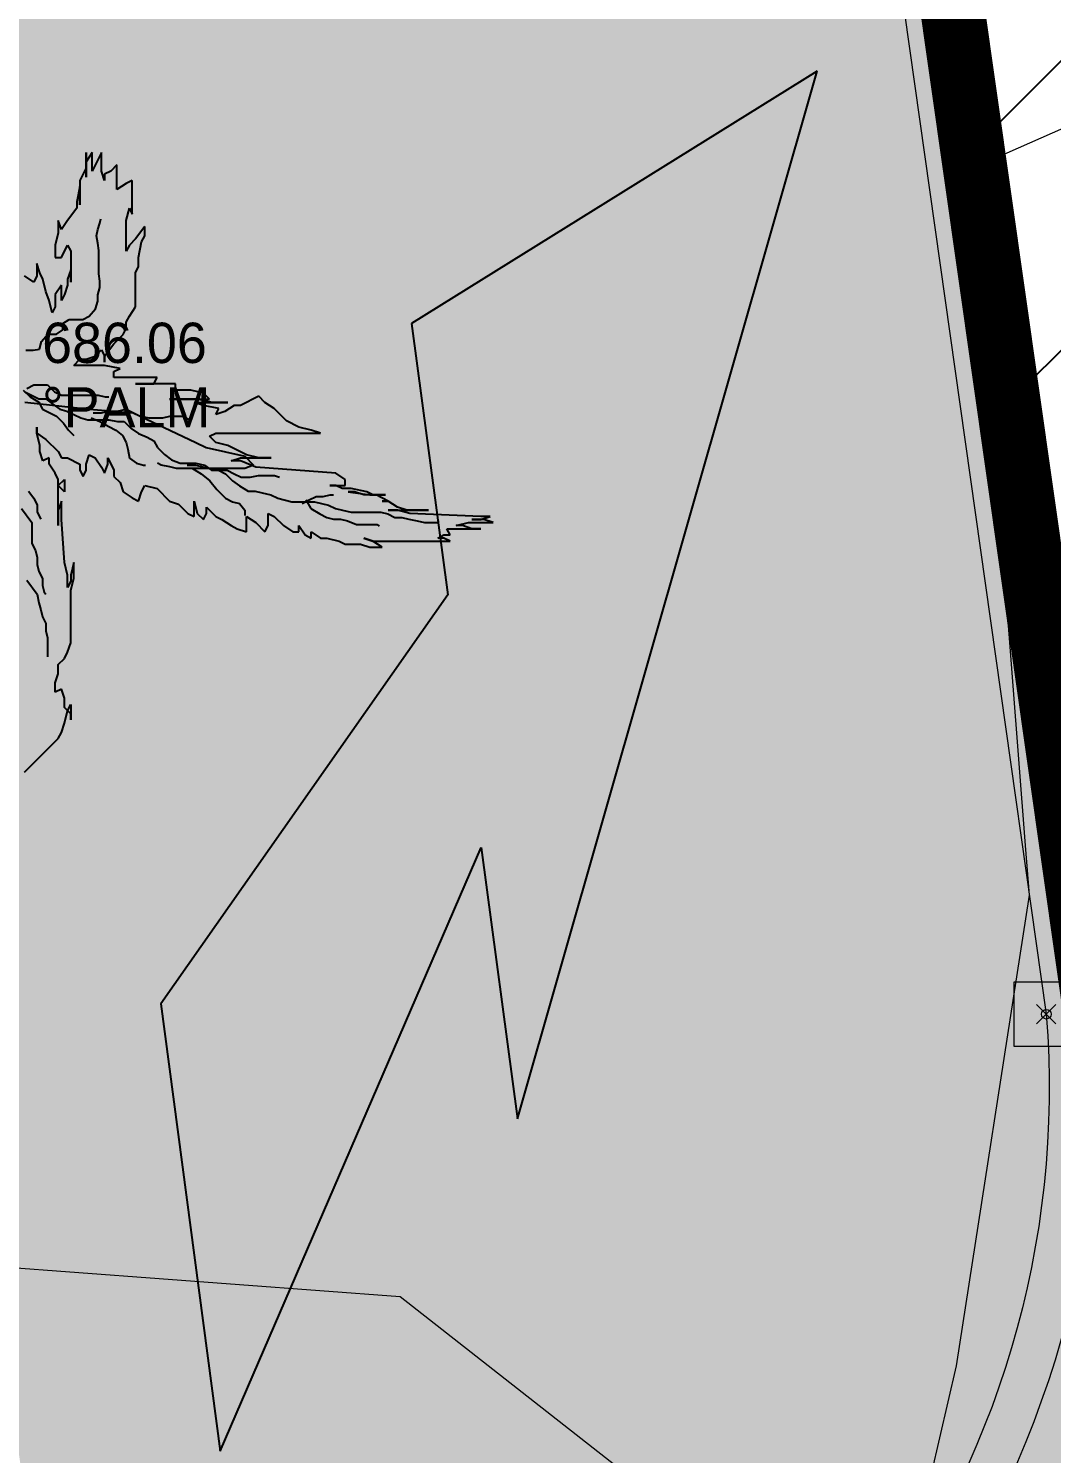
# Model space of a CAD drawing. Extents: x 350769 to 354978, y 6304672 to 6307963.
# Drawn here: x 352719.533 to 352722.707, y 6306050.429 to 6306054.85 of the extents above; entities that cross this region are included whole.
import ezdxf

# ---------------------------------------------------------------- set-up
doc = ezdxf.new("R2010")
doc.units = 0
doc.header["$PDMODE"] = 35
doc.header["$PDSIZE"] = 0.03
for name, pattern in [('1-1', [2, 1, -1]), ('CONTINUOS', [0]), ('DASHED', [19.05, 12.7, -6.35]), ('HIDDEN', [9.525, 6.35, -3.175])]:
    doc.linetypes.add(name, pattern=pattern)
doc.layers.get('0').update_dxf_attribs({"linetype": 'CONTINUOUS'})
for name, color, linetype in [('00_Demarcacion Existente', 252, 'CONTINUOUS'), ('1-PAVIMENTO', 161, 'CONTINUOUS'), ('1-SOLERA', 212, 'CONTINUOUS'), ('2-ACHURADO PAVIMENTO HORMIGON 3', 8, 'CONTINUOUS'), ('C-TINN', 5, 'CONTINUOUS'), ('C-TOPO-MINR', 8, 'CONTINUOUS'), ('LE_proyección abajo', 4, 'HIDDEN'), ('Lot_ET1_ 8-DEM EXT DEMARCACION CICLOVIA', 210, 'CONTINUOUS'), ('V-NODE-TEXT DIC 2012', 31, 'CONTINUOUS'), ('Z-PALM', 253, 'CONTINUOUS')]:
    doc.layers.add(name, color=color, linetype=linetype)
doc.layers.add('0_ASD_TOPOGRAFIA_ELEMENTOS', color=7, linetype='CONTINUOS', lineweight=5, true_color=0xbdbdbd)
pattern_1 = [(45, (-167.09345, -618.2675), (-0.449012806053, 0.449012806053), [])]

# ---------------------------------------------------------------- blocks, each defined once
blk = doc.blocks.new('A$C66036E5C')
at = {"layer": 'LE_proyección abajo', "color": 210, "linetype": 'DASHED', "ltscale": 20}
blk.add_arc((482.7584, 724.5895), 31.9084, 209.6641, 163.52048, dxfattribs=at)
blk = doc.blocks.new('F6')
at = {"linetype": 'ByBlock'}
h = blk.add_hatch(color=0, dxfattribs=at)
edge = h.paths.add_edge_path()
edge.add_line((-0.7232, 3.8231), (0.3268, 2.0731))
edge.add_line((0.3268, 2.0731), (0.3268, 2.9231))
edge.add_line((0.3268, 2.9231), (1.6768, -0.1769))
edge.add_line((1.6768, -0.1769), (0.3268, 0.4331))
edge.add_line((0.3268, 0.4331), (0.3268, 1.2831))
edge.add_line((0.3268, 1.2831), (-0.7232, 2.4231))
edge.add_line((-0.7232, 2.4231), (-0.7232, 3.8231))
at = {"color": 0, "linetype": 'ByBlock'}
for points in [[(-0.7232, 3.8231), (0.3268, 2.0731)], [(-0.7232, 2.4231), (-0.7232, 3.8231)], [(0.3268, 2.0731), (0.3268, 2.9231)], [(0.3268, 2.9231), (1.6768, -0.1769)], [(0.3268, 1.2831), (-0.7232, 2.4231)], [(0.3268, 0.4331), (0.3268, 1.2831)], [(1.6768, -0.1769), (0.3268, 0.4331)]]:
    blk.add_lwpolyline(points, dxfattribs=at)
blk = doc.blocks.new('PALM')
at = {"layer": 'Z-PALM', "color": 9, "true_color": 0xbdbdbd}
for p, q in [((0.806, 1.653), (0.759, 1.581)), ((0.759, 1.461), (0.759, 1.653)), ((0.759, 1.653), (0.759, 1.533)), ((0.759, 1.581), (0.759, 1.461)), ((0.878, 1.653), (0.806, 1.509)), ((0.806, 1.509), (0.806, 1.653)), ((0.878, 1.509), (0.878, 1.653)), ((0.998, 1.557), (0.95, 1.509)), ((0.998, 1.366), (0.998, 1.557)), ((0.759, 1.533), (0.711, 1.437)), ((0.711, 1.437), (0.711, 1.246)), ((0.902, 1.437), (0.878, 1.509)), ((0.95, 1.509), (0.902, 1.485)), ((0.902, 1.485), (0.902, 1.437)), ((1.117, 1.437), (1.07, 1.413)), ((1.117, 1.174), (1.117, 1.437)), ((0.711, 1.39), (0.687, 1.27)), ((0.711, 1.246), (0.711, 1.39)), ((1.07, 1.413), (0.998, 1.366)), ((0.687, 1.222), (0.615, 1.126)), ((0.687, 1.27), (0.687, 1.222)), ((1.07, 1.126), (1.094, 1.222)), ((1.094, 1.222), (1.117, 1.174)), ((0.567, 1.055), (0.543, 1.126)), ((0.543, 1.126), (0.543, 1.031)), ((0.615, 1.126), (0.567, 1.055)), ((0.849, 1.057), (0.865, 1.106)), ((0.865, 1.106), (0.873, 1.139)), ((1.07, 0.887), (1.07, 1.126)), ((0.543, 1.031), (0.519, 0.935)), ((0.84, 1.008), (0.849, 1.057)), ((0.849, 0.95), (0.84, 1.008)), ((1.213, 1.079), (1.141, 0.983)), ((1.189, 0.959), (1.213, 1.007)), ((1.213, 1.007), (1.213, 1.079)), ((0.519, 0.935), (0.519, 0.839)), ((0.567, 0.839), (0.615, 0.935)), ((0.615, 0.935), (0.639, 0.887)), ((0.639, 0.887), (0.639, 0.648)), ((0.857, 0.893), (0.849, 0.95)), ((0.857, 0.712), (0.857, 0.893)), ((1.094, 0.935), (1.07, 0.887)), ((1.141, 0.983), (1.094, 0.935)), ((1.165, 0.839), (1.189, 0.959)), ((0.4, 0.72), (0.376, 0.792)), ((0.376, 0.792), (0.376, 0.696)), ((0.519, 0.839), (0.567, 0.839)), ((1.165, 0.768), (1.165, 0.839)), ((0.352, 0.648), (0.28, 0.696)), ((0.376, 0.696), (0.352, 0.648)), ((0.424, 0.672), (0.4, 0.72)), ((0.447, 0.576), (0.424, 0.672)), ((0.639, 0.744), (0.615, 0.672)), ((0.615, 0.672), (0.615, 0.624)), ((0.639, 0.648), (0.639, 0.744)), ((0.865, 0.655), (0.857, 0.712)), ((1.141, 0.72), (1.165, 0.768)), ((1.141, 0.457), (1.141, 0.72)), ((0.471, 0.505), (0.447, 0.576)), ((0.567, 0.624), (0.519, 0.552)), ((0.567, 0.505), (0.567, 0.624)), ((0.615, 0.624), (0.591, 0.552)), ((0.849, 0.548), (0.865, 0.605)), ((0.865, 0.605), (0.865, 0.655)), ((0.495, 0.409), (0.471, 0.505)), ((0.519, 0.457), (0.495, 0.409)), ((0.519, 0.552), (0.519, 0.457)), ((0.591, 0.552), (0.567, 0.505)), ((0.832, 0.441), (0.849, 0.499)), ((0.849, 0.499), (0.849, 0.548)), ((1.094, 0.385), (1.141, 0.457)), ((0.577, 0.326), (0.627, 0.359)), ((0.627, 0.359), (0.734, 0.359)), ((0.734, 0.359), (0.783, 0.384)), ((0.783, 0.384), (0.832, 0.441)), ((1.07, 0.337), (1.094, 0.385)), ((1.07, 0.289), (1.07, 0.337)), ((0.413, 0.187), (0.462, 0.244)), ((0.462, 0.244), (0.528, 0.244)), ((0.528, 0.244), (0.577, 0.277)), ((0.577, 0.277), (0.577, 0.326)), ((0.974, 0.17), (1.046, 0.242)), ((1.046, 0.242), (1.07, 0.289)), ((0.29, 0.121), (0.347, 0.121)), ((0.347, 0.121), (0.397, 0.129)), ((0.397, 0.129), (0.413, 0.187)), ((0.83, 0.074), (0.878, 0.122)), ((0.878, 0.122), (0.902, 0.074)), ((0.902, 0.074), (0.974, 0.17)), ((0.663, 0.002), (0.711, 0.05)), ((0.902, 0.002), (0.663, 0.002)), ((0.711, 0.05), (0.759, 0.05)), ((0.759, 0.05), (0.83, 0.074)), ((0.902, 0.074), (0.902, 0.026)), ((0.902, 0.026), (0.902, 0.074)), ((1.022, -0.022), (0.902, 0.002)), ((0.974, -0.045), (1.022, -0.022)), ((0.974, -0.093), (0.974, -0.045)), ((1.309, -0.093), (0.974, -0.093)), ((1.285, -0.141), (1.309, -0.093)), ((0.271, -0.189), (0.325, -0.243)), ((0.284, -0.203), (0.392, -0.257)), ((0.298, -0.176), (0.352, -0.149)), ((0.352, -0.149), (0.46, -0.149)), ((0.46, -0.149), (0.514, -0.203)), ((0.514, -0.203), (0.568, -0.23)), ((1.452, -0.141), (1.141, -0.141)), ((1.141, -0.141), (1.285, -0.141)), ((1.452, -0.189), (1.452, -0.141)), ((1.572, -0.189), (1.452, -0.189)), ((1.668, -0.213), (1.572, -0.189)), ((1.716, -0.261), (1.668, -0.213)), ((0.284, -0.284), (0.785, -0.338)), ((0.325, -0.243), (0.392, -0.284)), ((0.392, -0.257), (0.447, -0.257)), ((0.392, -0.284), (0.419, -0.338)), ((0.447, -0.257), (0.501, -0.298)), ((0.501, -0.298), (0.555, -0.338)), ((0.568, -0.23), (0.852, -0.23)), ((0.852, -0.23), (0.907, -0.243)), ((0.907, -0.243), (0.934, -0.243)), ((1.62, -0.261), (1.405, -0.261)), ((1.405, -0.261), (1.716, -0.261)), ((1.668, -0.309), (1.596, -0.285)), ((1.596, -0.285), (1.859, -0.285)), ((1.74, -0.285), (1.62, -0.261)), ((1.787, -0.332), (1.668, -0.309)), ((1.859, -0.285), (1.74, -0.285)), ((1.907, -0.309), (1.835, -0.356)), ((1.955, -0.309), (1.907, -0.309)), ((2.099, -0.237), (1.955, -0.309)), ((2.146, -0.285), (2.099, -0.237)), ((2.218, -0.332), (2.146, -0.285)), ((0.419, -0.338), (0.528, -0.392)), ((0.528, -0.392), (0.582, -0.446)), ((0.555, -0.338), (0.609, -0.352)), ((0.609, -0.352), (0.663, -0.379)), ((0.663, -0.379), (0.717, -0.406)), ((0.717, -0.406), (0.771, -0.419)), ((0.771, -0.419), (0.934, -0.419)), ((0.785, -0.338), (1.123, -0.365)), ((0.798, -0.406), (0.866, -0.433)), ((0.812, -0.365), (0.879, -0.365)), ((0.866, -0.433), (0.934, -0.473)), ((0.879, -0.365), (0.934, -0.352)), ((0.934, -0.352), (1.001, -0.352)), ((0.934, -0.419), (1.001, -0.433)), ((1.001, -0.352), (1.069, -0.338)), ((1.001, -0.433), (1.055, -0.433)), ((1.055, -0.433), (1.109, -0.487)), ((1.069, -0.338), (1.177, -0.392)), ((1.123, -0.365), (1.61, -0.595)), ((1.177, -0.392), (1.245, -0.406)), ((1.245, -0.406), (1.353, -0.406)), ((1.353, -0.406), (1.407, -0.392)), ((1.407, -0.392), (1.515, -0.392)), ((1.515, -0.392), (1.556, -0.419)), ((1.764, -0.38), (1.787, -0.332)), ((1.835, -0.356), (1.764, -0.38)), ((2.314, -0.428), (2.218, -0.332)), ((2.41, -0.476), (2.314, -0.428)), ((0.376, -0.524), (0.376, -0.476)), ((0.376, -0.476), (0.376, -0.524)), ((0.4, -0.619), (0.376, -0.524)), ((0.376, -0.524), (0.447, -0.572)), ((0.582, -0.446), (0.622, -0.5)), ((0.622, -0.5), (0.663, -0.541)), ((0.934, -0.473), (0.988, -0.5)), ((0.988, -0.5), (1.042, -0.541)), ((1.042, -0.541), (1.069, -0.595)), ((1.109, -0.487), (1.164, -0.527)), ((1.164, -0.527), (1.231, -0.554)), ((1.716, -0.548), (1.764, -0.524)), ((1.764, -0.595), (1.716, -0.548)), ((1.764, -0.524), (2.577, -0.524)), ((2.505, -0.5), (2.41, -0.476)), ((2.577, -0.524), (2.505, -0.5)), ((0.4, -0.667), (0.4, -0.619)), ((0.447, -0.572), (0.543, -0.667)), ((1.069, -0.595), (1.082, -0.649)), ((1.082, -0.649), (1.096, -0.717)), ((1.231, -0.554), (1.285, -0.582)), ((1.285, -0.582), (1.312, -0.636)), ((1.312, -0.636), (1.367, -0.69)), ((1.61, -0.595), (1.691, -0.636)), ((1.691, -0.636), (1.989, -0.703)), ((1.859, -0.619), (1.764, -0.595)), ((2.003, -0.691), (1.859, -0.619)), ((0.424, -0.739), (0.4, -0.667)), ((0.471, -0.715), (0.424, -0.739)), ((0.471, -0.763), (0.471, -0.715)), ((0.519, -0.835), (0.471, -0.763)), ((0.543, -0.667), (0.567, -0.715)), ((0.567, -0.715), (0.615, -0.715)), ((0.615, -0.715), (0.711, -0.763)), ((0.711, -0.763), (0.711, -0.811)), ((0.759, -0.763), (0.782, -0.691)), ((0.759, -0.811), (0.759, -0.763)), ((0.782, -0.691), (0.83, -0.715)), ((0.83, -0.715), (0.878, -0.787)), ((0.902, -0.835), (0.926, -0.763)), ((0.926, -0.763), (0.926, -0.715)), ((0.926, -0.715), (0.974, -0.811)), ((1.096, -0.717), (1.15, -0.757)), ((1.15, -0.757), (1.204, -0.771)), ((1.204, -0.771), (1.218, -0.771)), ((1.34, -0.771), (1.312, -0.757)), ((1.407, -0.784), (1.34, -0.771)), ((1.367, -0.69), (1.421, -0.73)), ((1.421, -0.73), (1.488, -0.757)), ((1.488, -0.757), (1.61, -0.757)), ((1.542, -0.771), (1.61, -0.771)), ((1.61, -0.757), (1.678, -0.771)), ((1.61, -0.771), (1.718, -0.798)), ((1.678, -0.771), (1.732, -0.811)), ((1.883, -0.739), (1.955, -0.715)), ((1.955, -0.739), (1.883, -0.739)), ((1.955, -0.715), (2.194, -0.715)), ((2.075, -0.787), (1.955, -0.739)), ((1.989, -0.703), (2.057, -0.771)), ((2.057, -0.771), (1.989, -0.798)), ((2.099, -0.715), (2.003, -0.691)), ((2.194, -0.715), (2.099, -0.715)), ((0.543, -0.882), (0.519, -0.835)), ((0.543, -0.93), (0.591, -0.882)), ((0.543, -0.93), (0.543, -0.882)), ((0.591, -0.882), (0.591, -0.978)), ((0.711, -0.811), (0.735, -0.859)), ((0.735, -0.859), (0.759, -0.811)), ((0.878, -0.787), (0.902, -0.835)), ((0.974, -0.811), (0.974, -0.859)), ((0.974, -0.859), (1.022, -0.906)), ((1.461, -0.798), (1.407, -0.784)), ((1.989, -0.798), (1.461, -0.798)), ((1.583, -0.798), (1.651, -0.838)), ((1.651, -0.838), (1.718, -0.893)), ((1.718, -0.798), (1.8, -0.811)), ((1.732, -0.811), (1.786, -0.811)), ((1.786, -0.811), (1.84, -0.838)), ((1.8, -0.811), (1.854, -0.811)), ((1.84, -0.838), (1.894, -0.893)), ((1.854, -0.811), (1.908, -0.838)), ((1.908, -0.838), (1.962, -0.866)), ((1.962, -0.866), (2.03, -0.866)), ((2.03, -0.866), (2.097, -0.852)), ((2.697, -0.835), (2.075, -0.787)), ((2.097, -0.852), (2.219, -0.852)), ((2.219, -0.852), (2.26, -0.866)), ((2.769, -0.882), (2.697, -0.835)), ((2.769, -0.93), (2.769, -0.882)), ((0.311, -0.974), (0.352, -1.028)), ((0.543, -1.241), (0.543, -0.93)), ((0.591, -0.978), (0.543, -0.93)), ((1.022, -0.906), (1.046, -0.978)), ((1.046, -0.978), (1.117, -1.026)), ((1.165, -1.05), (1.189, -0.978)), ((1.189, -0.978), (1.213, -0.93)), ((1.213, -0.93), (1.309, -0.954)), ((1.309, -0.954), (1.405, -1.05)), ((1.718, -0.893), (1.772, -0.96)), ((1.772, -0.96), (1.84, -1.028)), ((1.894, -0.893), (1.948, -0.933)), ((1.948, -0.933), (2.016, -0.974)), ((2.016, -0.974), (2.07, -0.974)), ((2.07, -0.974), (2.124, -0.987)), ((2.124, -0.987), (2.192, -1.001)), ((2.649, -0.93), (2.769, -0.93)), ((2.697, -0.93), (2.649, -0.93)), ((2.745, -0.954), (2.697, -0.93)), ((2.816, -0.954), (2.745, -0.954)), ((2.84, -0.978), (2.792, -0.978)), ((2.792, -0.978), (2.96, -1.002)), ((2.936, -0.978), (2.816, -0.954)), ((2.912, -1.002), (2.84, -0.978)), ((2.984, -1.002), (2.936, -0.978)), ((0.352, -1.028), (0.379, -1.082)), ((0.379, -1.082), (0.379, -1.136)), ((0.567, -1.05), (0.543, -1.122)), ((0.567, -1.193), (0.567, -1.05)), ((1.117, -1.026), (1.165, -1.05)), ((1.405, -1.05), (1.476, -1.074)), ((1.476, -1.074), (1.548, -1.146)), ((1.596, -1.169), (1.596, -1.05)), ((1.596, -1.05), (1.62, -1.146)), ((1.692, -1.146), (1.692, -1.098)), ((1.692, -1.098), (1.764, -1.169)), ((1.84, -1.028), (1.894, -1.055)), ((1.894, -1.055), (1.948, -1.068)), ((1.948, -1.068), (1.989, -1.122)), ((2.192, -1.001), (2.246, -1.028)), ((2.246, -1.028), (2.354, -1.055)), ((2.354, -1.055), (2.53, -1.055)), ((2.435, -1.068), (2.49, -1.041)), ((2.463, -1.041), (2.503, -1.109)), ((2.49, -1.041), (2.544, -1.014)), ((2.53, -1.055), (2.584, -1.068)), ((2.544, -1.014), (2.598, -1.014)), ((2.584, -1.068), (2.638, -1.082)), ((2.598, -1.014), (2.652, -1.001)), ((2.638, -1.082), (2.693, -1.109)), ((2.652, -1.001), (2.679, -1.001)), ((3.008, -1.002), (2.912, -1.002)), ((2.96, -1.002), (3.08, -1.002)), ((3.08, -1.002), (2.984, -1.002)), ((3.103, -1.05), (3.008, -1.002)), ((3.103, -1.05), (3.056, -1.05)), ((3.056, -1.05), (3.103, -1.05)), ((3.175, -1.098), (3.103, -1.05)), ((3.247, -1.122), (3.175, -1.098)), ((0.257, -1.109), (0.338, -1.217)), ((0.379, -1.136), (0.406, -1.19)), ((0.543, -1.122), (0.543, -1.241)), ((0.591, -1.528), (0.567, -1.193)), ((1.548, -1.146), (1.596, -1.169)), ((1.62, -1.146), (1.668, -1.193)), ((1.668, -1.193), (1.692, -1.146)), ((1.764, -1.169), (1.811, -1.193)), ((1.811, -1.193), (1.883, -1.241)), ((1.989, -1.122), (1.989, -1.163)), ((2.003, -1.289), (2.003, -1.169)), ((2.003, -1.169), (2.075, -1.217)), ((2.17, -1.241), (2.17, -1.146)), ((2.17, -1.146), (2.218, -1.169)), ((2.218, -1.169), (2.29, -1.241)), ((2.503, -1.109), (2.571, -1.15)), ((2.571, -1.15), (2.625, -1.177)), ((2.625, -1.177), (2.679, -1.19)), ((2.679, -1.19), (2.733, -1.19)), ((2.693, -1.109), (2.747, -1.122)), ((2.733, -1.19), (2.787, -1.204)), ((2.747, -1.122), (2.814, -1.136)), ((2.787, -1.204), (2.855, -1.231)), ((2.814, -1.136), (3.044, -1.136)), ((3.044, -1.136), (3.098, -1.15)), ((3.098, -1.15), (3.153, -1.177)), ((3.175, -1.122), (3.103, -1.122)), ((3.103, -1.122), (3.415, -1.122)), ((3.153, -1.177), (3.207, -1.177)), ((3.271, -1.146), (3.175, -1.122)), ((3.207, -1.177), (3.261, -1.19)), ((3.415, -1.122), (3.247, -1.122)), ((3.261, -1.19), (3.328, -1.204)), ((3.821, -1.169), (3.271, -1.146)), ((3.328, -1.204), (3.383, -1.217)), ((3.491, -1.217), (3.491, -1.204)), ((3.845, -1.193), (3.75, -1.193)), ((3.75, -1.193), (3.821, -1.193)), ((3.821, -1.193), (3.893, -1.169)), ((3.893, -1.169), (3.821, -1.169)), ((3.917, -1.217), (3.845, -1.193)), ((0.338, -1.217), (0.338, -1.379)), ((1.883, -1.241), (1.931, -1.265)), ((1.931, -1.265), (2.003, -1.289)), ((2.075, -1.217), (2.146, -1.289)), ((2.146, -1.289), (2.17, -1.241)), ((2.29, -1.241), (2.362, -1.289)), ((2.362, -1.289), (2.41, -1.289)), ((2.41, -1.289), (2.41, -1.241)), ((2.41, -1.241), (2.457, -1.313)), ((2.457, -1.313), (2.505, -1.337)), ((2.505, -1.337), (2.505, -1.289)), ((2.505, -1.289), (2.577, -1.337)), ((2.855, -1.231), (3.017, -1.231)), ((3.017, -1.231), (3.031, -1.244)), ((3.383, -1.217), (3.491, -1.217)), ((3.486, -1.337), (3.534, -1.313)), ((3.534, -1.313), (3.582, -1.313)), ((3.582, -1.313), (3.558, -1.265)), ((3.558, -1.265), (3.821, -1.265)), ((3.63, -1.241), (3.726, -1.217)), ((3.678, -1.241), (3.63, -1.241)), ((3.75, -1.265), (3.678, -1.241)), ((3.726, -1.217), (3.917, -1.217)), ((3.821, -1.265), (3.75, -1.265)), ((0.338, -1.379), (0.365, -1.433)), ((0.365, -1.433), (0.379, -1.488)), ((2.577, -1.337), (2.625, -1.337)), ((2.625, -1.337), (2.721, -1.361)), ((2.721, -1.361), (2.769, -1.385)), ((2.769, -1.385), (2.888, -1.385)), ((2.888, -1.385), (2.96, -1.409)), ((2.984, -1.361), (2.912, -1.337)), ((2.912, -1.337), (2.984, -1.361)), ((2.96, -1.409), (3.056, -1.409)), ((3.056, -1.409), (2.984, -1.361)), ((2.984, -1.361), (3.582, -1.361)), ((3.534, -1.337), (3.486, -1.337)), ((3.582, -1.361), (3.534, -1.337)), ((0.379, -1.488), (0.379, -1.542)), ((0.379, -1.542), (0.392, -1.596)), ((0.615, -1.624), (0.591, -1.528)), ((0.663, -1.528), (0.639, -1.624)), ((0.663, -1.648), (0.663, -1.528)), ((0.392, -1.596), (0.419, -1.65)), ((0.419, -1.65), (0.419, -1.704)), ((0.615, -1.72), (0.615, -1.624)), ((0.639, -1.624), (0.639, -1.672)), ((0.639, -1.743), (0.663, -1.648)), ((0.298, -1.663), (0.379, -1.772)), ((0.419, -1.704), (0.433, -1.758)), ((0.433, -1.758), (0.447, -1.772)), ((0.639, -1.672), (0.615, -1.72)), ((0.639, -2.15), (0.639, -1.743)), ((0.379, -1.772), (0.392, -1.839)), ((0.392, -1.839), (0.406, -1.893)), ((0.406, -1.893), (0.419, -1.947)), ((0.419, -1.947), (0.447, -2.001)), ((0.447, -2.001), (0.447, -2.056)), ((0.447, -2.056), (0.46, -2.11)), ((0.46, -2.11), (0.46, -2.258)), ((0.615, -2.222), (0.639, -2.15)), ((0.543, -2.317), (0.591, -2.27)), ((0.543, -2.389), (0.543, -2.317)), ((0.591, -2.27), (0.615, -2.222)), ((0.519, -2.461), (0.543, -2.389)), ((0.519, -2.533), (0.519, -2.461)), ((0.567, -2.509), (0.519, -2.533)), ((0.591, -2.58), (0.567, -2.509)), ((0.591, -2.652), (0.591, -2.58)), ((0.639, -2.7), (0.591, -2.652)), ((0.615, -2.676), (0.639, -2.628)), ((0.639, -2.628), (0.639, -2.748)), ((0.591, -2.772), (0.615, -2.676)), ((0.639, -2.748), (0.639, -2.7)), ((0.543, -2.891), (0.567, -2.844)), ((0.567, -2.844), (0.591, -2.772)), ((0.28, -3.154), (0.543, -2.891))]:
    blk.add_line(p, q, dxfattribs=at)
blk = doc.blocks.new('TOPOGRAFIA')
at = {"layer": '1-PAVIMENTO', "color": 9, "lineweight": 0, "true_color": 0xbdbdbd, "flags": 128}
blk.add_lwpolyline([(390722.851, 6303051.741), (390721.798, 6303059.019)], dxfattribs=at)
for points in [[(390720.372, 6303048.621, 0.371897), (390722.851, 6303051.741)], [(390716.819, 6303051.245, 0.430979), (390720.372, 6303048.621)]]:
    blk.add_lwpolyline(points, format="xyb", dxfattribs=at)
at = {"layer": '1-SOLERA', "color": 9, "lineweight": 0, "true_color": 0xbdbdbd, "flags": 128}
blk.add_lwpolyline([(390718.973, 6303078.487), (390720.392, 6303068.324), (390721.67, 6303059.005), (390722.691, 6303051.792, -0.378293), (390720.426, 6303048.775, -0.438444), (390716.97, 6303051.313), (390716.039, 6303058.138), (390714.835, 6303066.794), (390713.291, 6303077.545)], format="xyb", dxfattribs=at)
at = {"layer": 'C-TINN', "color": 9, "linetype": 'Continuous', "lineweight": 0, "true_color": 0xbdbdbd, "elevation": 685.989}
blk.add_lwpolyline([(390722.591, 6303051.692), (390722.591, 6303051.892), (390722.791, 6303051.892), (390722.791, 6303051.692), (390722.591, 6303051.692)], dxfattribs=at)
at = {"layer": 'C-TINN', "color": 9, "linetype": 'Continuous', "lineweight": 0, "true_color": 0xbdbdbd}
blk.add_point((390722.691, 6303051.792, 685.989), dxfattribs=at)
at = {"layer": 'C-TOPO-MINR', "color": 9, "linetype": 'Continuous', "lineweight": 0, "true_color": 0xbdbdbd, "elevation": 686}
for points in [[(390712.3304, 6303058.1701), (390714.0739, 6303057.1383), (390716.21, 6303055.7651), (390716.9679, 6303051.312), (390717.0169, 6303051.2278), (390718.6906, 6303051.0655), (390720.6864, 6303050.9162), (390722.0274, 6303049.8647)], [(390722.2834, 6303050.1425), (390722.4123, 6303050.7006), (390722.6388, 6303052.161), (390722.6264, 6303052.315), (390722.4638, 6303054.4172), (390725.7867, 6303055.8842)]]:
    blk.add_lwpolyline(points, dxfattribs=at)
at = {"layer": 'V-NODE-TEXT DIC 2012', "color": 9, "lineweight": 0, "true_color": 0xbdbdbd}
blk.add_point((390722.691, 6303051.792), dxfattribs=at)
at = {"layer": 'Z-PALM', "color": 9, "lineweight": 0, "true_color": 0xbdbdbd, "xscale": 0.4, "yscale": 0.4, "zscale": 0.4}
blk.add_blockref('PALM', (390719.408, 6303053.804), dxfattribs=at)
at = {"layer": 'V-NODE-TEXT DIC 2012', "color": 9, "lineweight": 0, "true_color": 0xbdbdbd}
for s, p in [('686.06', (390719.5748, 6303053.8122)), ('°PALM', (390719.5748, 6303053.6122))]:
    blk.add_text(s, height=0.125, dxfattribs=at).set_placement(p)

msp = doc.modelspace()

# ---------------------------------------------------------------- hatches: boundary and pattern name
at = {"layer": '2-ACHURADO PAVIMENTO HORMIGON 3'}
h = msp.add_hatch(dxfattribs=at)
h.set_pattern_fill('ANSI31', color=256, scale=0.2)
h.set_pattern_definition(pattern_1)
edge = h.paths.add_edge_path()
edge.add_arc((352725.8015, 6306039.4602), 31.9084, 87.61278, 100.25913)
edge.add_line((352720.1186, 6306070.8585), (352722.8188, 6306051.8904))
edge.add_line((352722.8188, 6306051.8904), (352730.0818, 6306050.6174))
edge.add_line((352730.0818, 6306050.6174), (352727.1306, 6306071.3409))
h = msp.add_hatch(dxfattribs=at)
h.set_pattern_fill('ANSI31', color=256, scale=0.2)
h.set_pattern_definition(pattern_1)
edge = h.paths.add_edge_path()
edge.add_arc((352725.8015, 6306039.4602), 31.9084, 112.89896, 124.76602)
edge.add_line((352707.6065, 6306065.6726), (352708.5709, 6306058.9335))
edge.add_line((352708.5709, 6306058.9335), (352709.5614, 6306059.0708))
edge.add_line((352709.5614, 6306059.0708), (352710.1109, 6306055.1056))
edge.add_line((352710.1109, 6306055.1056), (352710.6368, 6306051.1328))
edge.add_line((352710.6368, 6306051.1328), (352711.129, 6306047.1542))
edge.add_line((352711.129, 6306047.1542), (352711.5883, 6306043.173))
edge.add_line((352711.5883, 6306043.173), (352712.0293, 6306039.1934))
edge.add_line((352712.0293, 6306039.1934), (352712.4698, 6306035.2183))
edge.add_line((352712.4698, 6306035.2183), (352712.9276, 6306031.2497))
edge.add_line((352712.9276, 6306031.2497), (352713.4178, 6306027.2877))
edge.add_line((352713.4178, 6306027.2877), (352713.9418, 6306023.3295))
edge.add_line((352713.9418, 6306023.3295), (352714.4903, 6306019.3714))
edge.add_line((352714.4903, 6306019.3714), (352715.9331, 6306009.1162))
edge.add_arc((352725.8015, 6306039.4602), 31.9084, 251.98465, 263.11785)
edge.add_line((352721.978, 6306007.7817), (352713.3857, 6306068.854))
at = {"layer": 'Lot_ET1_ 8-DEM EXT DEMARCACION CICLOVIA'}
h = msp.add_hatch(dxfattribs=at)
h.set_pattern_fill('SWAMP', color=210, scale=0.03, style=0)
h.set_pattern_definition([(0, (-200, 0), (0.381, 0.659911357086), [0.09525, -0.66675]), (90, (-199.95237, 0), (-0.381, 0.659911357086), [0.047625, -1.27219771417]), (90, (-199.94047, 0), (-0.381, 0.659911357086), [0.0381, -1.28172271417]), (90, (-199.9643, 0), (-0.381, 0.659911357086), [0.0381, -1.28172271417]), (60, (-199.92856, 0), (-0.38099999948, 0.659911357385), [0.03048, -0.73152]), (120, (-199.9762, 0), (-0.76199999948, 3e-10), [0.03048, -0.73152])])
edge = h.paths.add_edge_path()
edge.add_arc((352725.8015, 6306039.4602), 31.9084, 269.56401, 275.76399)
edge.add_line((352729.0061, 6306007.7131), (352728.643, 6306010.2936))
edge.add_line((352728.643, 6306010.2936), (352728.5988, 6306010.2874))
edge.add_line((352728.5988, 6306010.2874), (352726.3555, 6306026.279))
edge.add_line((352726.3555, 6306026.279), (352727.3486, 6306026.416))
edge.add_line((352727.3486, 6306026.416), (352724.2117, 6306049.1702))
edge.add_line((352724.2117, 6306049.1702), (352723.2003, 6306049.0263))
edge.add_line((352723.2003, 6306049.0263), (352722.8188, 6306051.8904))
edge.add_line((352722.8188, 6306051.8904), (352720.118, 6306070.8584))
edge.add_arc((352725.8015, 6306039.4602), 31.9084, 100.26013, 104.13733)
edge.add_line((352718.008, 6306070.4022), (352717.99, 6306068.9418))
edge.add_line((352717.99, 6306068.9418), (352717.9884, 6306066.9213))
edge.add_line((352717.9884, 6306066.9213), (352718.0234, 6306064.9061))
edge.add_line((352718.0234, 6306064.9061), (352718.1039, 6306062.8973))
edge.add_line((352718.1039, 6306062.8973), (352718.2325, 6306060.8954))
edge.add_line((352718.2325, 6306060.8954), (352718.4083, 6306058.9003))
edge.add_line((352718.4083, 6306058.9003), (352718.6235, 6306056.9107))
edge.add_line((352718.6235, 6306056.9107), (352718.872, 6306054.9259))
edge.add_line((352718.872, 6306054.9259), (352719.1445, 6306052.9445))
edge.add_line((352719.1445, 6306052.9445), (352719.6858, 6306049.1433))
edge.add_line((352719.6858, 6306049.1433), (352719.848, 6306047.9943))
edge.add_arc((352719.3096, 6306047.9183), 0.5438, -175.1724, 8.0356, ccw=False)
edge.add_arc((352496.5588, 6306029.1055), 223, 2.896599, 4.827559, ccw=False)
edge.add_arc((352935.9967, 6306051.3403), 217, 182.896599, 184.911926)
edge.add_arc((352720.8821, 6306032.8533), 1.0926, 8.0356, 184.9119, ccw=False)
edge.add_line((352721.964, 6306033.0061), (352725.2609, 6306009.6526))
edge.add_line((352725.2609, 6306009.6526), (352725.5587, 6306007.5527))
h = msp.add_hatch(dxfattribs=at)
h.set_pattern_fill('SWAMP', color=210, scale=0.03, style=0)
edge = h.paths.add_edge_path()
edge.add_arc((352725.8015, 6306039.4602), 31.9084, 107.84211, 112.89896)
edge.add_line((352713.3857, 6306068.854), (352721.978, 6306007.7817))
edge.add_arc((352725.8015, 6306039.4602), 31.9084, 263.11785, 264.96826)
edge.add_line((352723.0029, 6306007.6748), (352721.1129, 6306021.1082))
edge.add_arc((352935.9967, 6306051.3403), 217, 182.896599, 188.008405, ccw=False)
edge.add_arc((352496.5588, 6306029.1055), 223, 2.896599, 8.008405)
edge.add_line((352717.3841, 6306060.1735), (352716.0249, 6306069.834))

# ---------------------------------------------------------------- linework, layer by layer
at = {"layer": '00_Demarcacion Existente', "color": 210, "linetype": '1-1', "const_width": 0.2, "flags": 128}
msp.add_lwpolyline([(352720.1284, 6306070.8602), (352723.1511, 6306049.6347)], dxfattribs=at)
at = {"layer": 'Lot_ET1_ 8-DEM EXT DEMARCACION CICLOVIA'}
msp.add_lwpolyline([(352729.0061, 6306007.7131), (352728.643, 6306010.2936), (352728.5988, 6306010.2874), (352726.3555, 6306026.279), (352727.3486, 6306026.416), (352724.2117, 6306049.1702), (352723.2003, 6306049.0263), (352722.8188, 6306051.8904), (352720.118, 6306070.8584)], dxfattribs=at)

# ---------------------------------------------------------------- block references
msp.add_blockref('A$C66036E5C', (352243.043, 6305314.8707))
at = {"layer": 'Lot_ET1_ 8-DEM EXT DEMARCACION CICLOVIA', "color": 210, "xscale": -1, "rotation": 187.5715267089845}
msp.add_blockref('F6', (352720.3406, 6306054.3215), dxfattribs=at)

# ---------------------------------------------------------------- next in the draw order: block references
at = {"layer": '0_ASD_TOPOGRAFIA_ELEMENTOS', "color": 30, "true_color": 0xf26507}
msp.add_blockref('TOPOGRAFIA', (-38000, 3000), dxfattribs=at)

doc.saveas('drawing.dxf')
